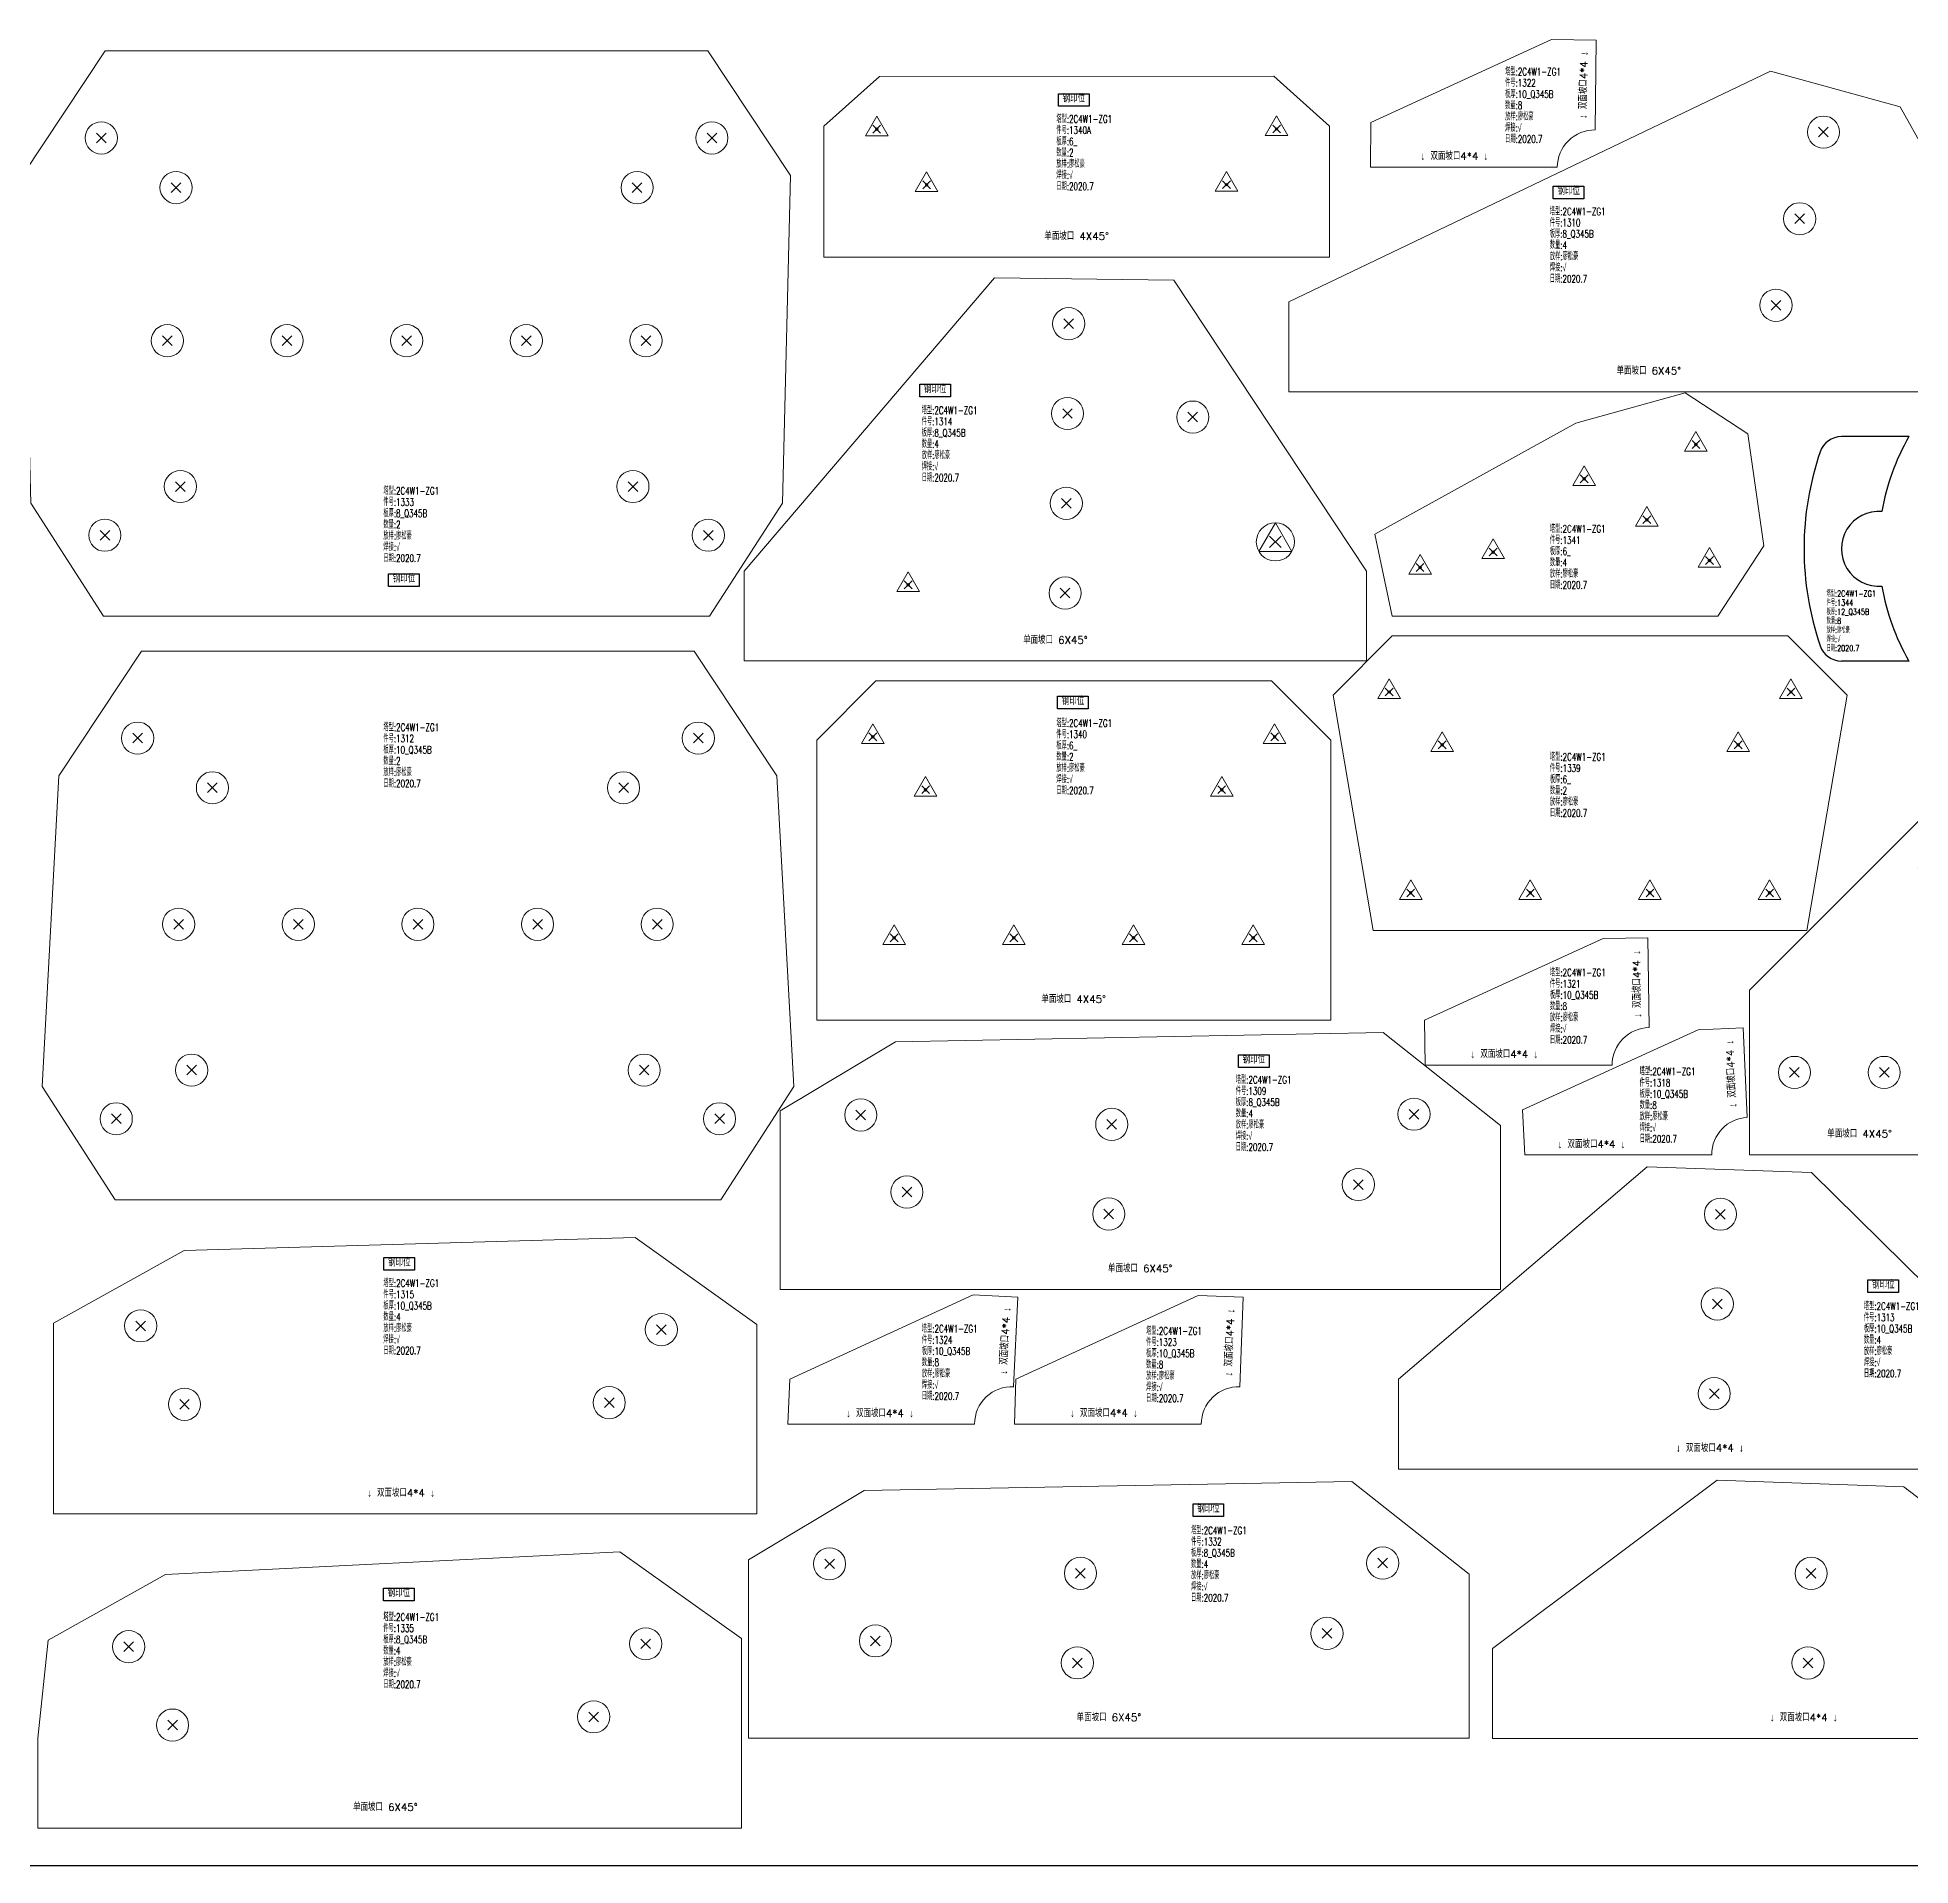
# Model space of a CAD drawing. Extents: x 154981 to 165753, y -86801 to -82885.
# Drawn here: x 157321 to 158574, y -86801 to -85580 of the extents above; entities that cross this region are included whole.
import ezdxf
from ezdxf.enums import TextEntityAlignment as Align

# ---------------------------------------------------------------- set-up
doc = ezdxf.new("R2010")
doc.units = 0
doc.header["$MEASUREMENT"] = 0
doc.linetypes.add('长虚线', pattern=[10, 6, -4])
doc.layers.get('0').update_dxf_attribs({"linetype": 'CONTINUOUS', "lineweight": 25})
doc.layers.add('1', color=7, linetype='CONTINUOUS', lineweight=25)
doc.layers.add('5', color=7, linetype='CONTINUOUS', lineweight=25)
doc.styles.get("Standard").update_dxf_attribs({"font": 'simplex.shx', "width": 0.7, "height": 3, "bigfont": 'gbhzfs.shx'})

# ---------------------------------------------------------------- blocks, each defined once
blk = doc.blocks.new('PLKM_b2f5fd3a-4f3a-4533-8bf7-f951dc2b354a', base_point=(170515, -88360.9))
at = {"color": 3, "linetype": 'Continuous'}
for p, q in [((170375.2, -88285.9), (170330, -88285.9)), ((170375.2, -88435.9), (170330, -88435.9))]:
    blk.add_line(p, q, dxfattribs=at)
for centre, radius, start, end in [((170504.5, -88360.9), 199.5, 161.0221, 198.9779), ((170330, -88300.9), 15, 90, 161.0221), ((170504.5, -88360.9), 149.5, 149.8893, 170.4076), ((170355, -88360.9), 25, 85.2038, 274.7962), ((170504.5, -88360.9), 149.5, 189.5924, 210.1107), ((170330, -88420.9), 15, 198.9779, 270)]:
    blk.add_arc(centre, radius, start, end, dxfattribs=at)
at = {"layer": '1', "color": 7, "linetype": 'Continuous', "lineweight": 13, "insert": (170320.1, -88388.8), "char_height": 4.05, "width": 405, "attachment_point": 1, "line_spacing_factor": 0.9}
blk.add_mtext('塔型:2C4W1-ZG1\\P件号:1344\\P板厚:12_Q345B\\P数量:8\\P放样:廖松豪\\P焊接:√\\P日期:2020.7', dxfattribs=at)
blk = doc.blocks.new('板孔21.5')
at = {"layer": '5', "color": 7, "linetype": 'Continuous', "lineweight": 13}
for p, q in [((-0.3, -0.3), (0.3, 0.3)), ((0.3, -0.3), (-0.3, 0.3))]:
    blk.add_line(p, q, dxfattribs=at)
blk.add_circle((0, 0), 1, dxfattribs=at)
blk = doc.blocks.new('PLKM_fd2f008d-863c-4e24-93fd-8a994542e04c', base_point=(156766.5, -88349.9))
at = {"color": 3, "linetype": 'Continuous'}
blk.add_lwpolyline([(156670.6, -88279), (156691.1, -88279), (156691.1, -88287.3), (156670.6, -88287.3)], close=True, dxfattribs=at)
at = {"layer": '1', "color": 7, "linetype": 'Continuous', "lineweight": 18}
for p, q in [((156441.4, -88270.2), (156364.1, -88316.4)), ((156767.4, -88264), (156441.4, -88270.2)), ((156845.9, -88326.1), (156767.4, -88264)), ((156364.1, -88316.4), (156364.1, -88435.7)), ((156845.9, -88435.7), (156845.9, -88326.1)), ((156364.1, -88435.7), (156845.9, -88435.7))]:
    blk.add_line(p, q, dxfattribs=at)
at = {"layer": '1', "color": 7, "linetype": 'Continuous', "lineweight": 13, "xscale": 10.75, "yscale": 10.75, "zscale": 10.75}
for p in [(156418.1, -88319.1), (156788, -88318.6), (156585.9, -88325.4), (156448.9, -88370.6), (156750.8, -88365.6), (156583.9, -88385.3)]:
    blk.add_blockref('板孔21.5', p, dxfattribs=at)
at = {"layer": '1', "color": 6, "linetype": 'Continuous', "lineweight": 13}
blk.add_text('钢印位', height=5, dxfattribs=at).set_placement((156680.9, -88286.2), align=Align.BOTTOM_CENTER)
at = {"layer": '1', "color": 7, "linetype": 'Continuous', "lineweight": 13}
blk.add_text('单面坡口 6X45%%D', height=5, dxfattribs=at).set_placement((156605, -88425.7), align=Align.BOTTOM_CENTER)
at = {"layer": '1', "color": 7, "linetype": 'Continuous', "lineweight": 13, "insert": (156668.8, -88293.1), "char_height": 5, "width": 500, "attachment_point": 1, "line_spacing_factor": 0.9}
blk.add_mtext('塔型:2C4W1-ZG1\\P件号:1309\\P板厚:8_Q345B\\P数量:4\\P放样:廖松豪\\P焊接:√\\P日期:2020.7', dxfattribs=at)
blk = doc.blocks.new('PLKM_0cd95ad8-33b7-4c94-bf87-b9692bc8184b', base_point=(157383.2, -88328.5))
at = {"color": 3, "linetype": 'Continuous'}
blk.add_lwpolyline([(157222.8, -88298.3), (157243.3, -88298.3), (157243.3, -88306.7), (157222.8, -88306.7)], close=True, dxfattribs=at)
at = {"layer": '1', "color": 7, "linetype": 'Continuous', "lineweight": 18}
for p, q in [((157368, -88221.4), (157045.9, -88375.7)), ((157454.8, -88245.2), (157368, -88221.4)), ((157527.6, -88375.7), (157454.8, -88245.2)), ((157045.9, -88375.7), (157045.9, -88435.7)), ((157527.6, -88435.7), (157527.6, -88375.7)), ((157045.9, -88435.7), (157527.6, -88435.7))]:
    blk.add_line(p, q, dxfattribs=at)
at = {"layer": '1', "color": 7, "linetype": 'Continuous', "lineweight": 13, "xscale": 10.75, "yscale": 10.75, "zscale": 10.75}
for p in [(157403.5, -88262.2), (157387.6, -88320.1), (157371.7, -88377.9)]:
    blk.add_blockref('板孔21.5', p, dxfattribs=at)
at = {"layer": '1', "color": 6, "linetype": 'Continuous', "lineweight": 13}
blk.add_text('钢印位', height=5, dxfattribs=at).set_placement((157233.1, -88305.6), align=Align.BOTTOM_CENTER)
at = {"layer": '1', "color": 7, "linetype": 'Continuous', "lineweight": 13}
blk.add_text('单面坡口 6X45%%D', height=5, dxfattribs=at).set_placement((157286.7, -88425.7), align=Align.BOTTOM_CENTER)
at = {"layer": '1', "color": 7, "linetype": 'Continuous', "lineweight": 13, "insert": (157220.5, -88312.7), "char_height": 5, "width": 500, "attachment_point": 1, "line_spacing_factor": 0.9}
blk.add_mtext('塔型:2C4W1-ZG1\\P件号:1310\\P板厚:8_Q345B\\P数量:4\\P放样:廖松豪\\P焊接:√\\P日期:2020.7', dxfattribs=at)
blk = doc.blocks.new('PLKM_85478cfe-d360-4220-bd0f-580aaff81a70', base_point=(158910.7, -88252.3))
at = {"layer": '1', "color": 7, "linetype": 'Continuous', "lineweight": 18}
for p, q in [((158613.1, -88069), (158557.8, -88152.3)), ((158982.7, -88069), (158613.1, -88069)), ((159038, -88152.3), (158982.7, -88069)), ((158557.8, -88152.3), (158546.6, -88360.1)), ((159049.2, -88360.1), (159038, -88152.3)), ((158546.6, -88360.1), (158595.4, -88435.7)), ((159000.5, -88435.7), (159049.2, -88360.1)), ((158595.4, -88435.7), (159000.5, -88435.7))]:
    blk.add_line(p, q, dxfattribs=at)
at = {"layer": '1', "color": 7, "linetype": 'Continuous', "lineweight": 13, "xscale": 10.75, "yscale": 10.75, "zscale": 10.75}
for p in [(158610.5, -88127.2), (158985.4, -88127.2), (158660.5, -88160.4), (158935.4, -88160.4), (158637.9, -88251.6), (158717.9, -88251.6), (158797.9, -88251.6), (158877.9, -88251.6), (158957.9, -88251.6), (158646.6, -88349.1), (158949.2, -88349.1), (158596.2, -88381.6), (158999.6, -88381.6)]:
    blk.add_blockref('板孔21.5', p, dxfattribs=at)
at = {"layer": '1', "color": 7, "linetype": 'Continuous', "lineweight": 13, "insert": (158774.8, -88117.5), "char_height": 5, "width": 500, "attachment_point": 1, "line_spacing_factor": 0.9}
blk.add_mtext('塔型:2C4W1-ZG1\\P件号:1312\\P板厚:10_Q345B\\P数量:2\\P放样:廖松豪\\P日期:2020.7', dxfattribs=at)
blk = doc.blocks.new('PLKM_2c6df0b4-643d-4b7d-9b04-3290ea6cca13', base_point=(159654.8, -88334.7))
at = {"color": 3, "linetype": 'Continuous'}
blk.add_lwpolyline([(159563, -88309.3), (159583.5, -88309.3), (159583.5, -88317.7), (159563, -88317.7)], close=True, dxfattribs=at)
at = {"layer": '1', "color": 7, "linetype": 'Continuous', "lineweight": 18}
for p, q in [((159415.4, -88233.7), (159249.2, -88375.7)), ((159525.3, -88237.5), (159415.4, -88233.7)), ((159665.3, -88375.7), (159525.3, -88237.5)), ((159249.2, -88375.7), (159249.2, -88435.7)), ((159665.3, -88435.7), (159665.3, -88375.7)), ((159249.2, -88435.7), (159665.3, -88435.7))]:
    blk.add_line(p, q, dxfattribs=at)
at = {"layer": '1', "color": 7, "linetype": 'Continuous', "lineweight": 13, "xscale": 10.75, "yscale": 10.75, "zscale": 10.75}
for p in [(159464.4, -88265.4), (159462.3, -88325.4), (159460.2, -88385.3)]:
    blk.add_blockref('板孔21.5', p, dxfattribs=at)
at = {"layer": '1', "color": 6, "linetype": 'Continuous', "lineweight": 13}
blk.add_text('钢印位', height=5, dxfattribs=at).set_placement((159573.3, -88316.6), align=Align.BOTTOM_CENTER)
at = {"layer": '1', "color": 7, "linetype": 'Continuous', "lineweight": 13}
blk.add_text('↓ 双面坡口4*4 ↓', height=5, dxfattribs=at).set_placement((159457.3, -88425.7), align=Align.BOTTOM_CENTER)
at = {"layer": '1', "color": 7, "linetype": 'Continuous', "lineweight": 13, "insert": (159560.3, -88324.4), "char_height": 5, "width": 500, "attachment_point": 1, "line_spacing_factor": 0.9}
blk.add_mtext('塔型:2C4W1-ZG1\\P件号:1313\\P板厚:10_Q345B\\P数量:4\\P放样:廖松豪\\P焊接:√\\P日期:2020.7', dxfattribs=at)
blk = doc.blocks.new('板孔25.5')
at = {"layer": '5', "color": 7, "linetype": 'Continuous', "lineweight": 13}
for p, q in [((0, 1), (-0.866, -0.5)), ((0.866, -0.5), (0, 1)), ((-0.3, -0.3), (0.3, 0.3)), ((0.3, -0.3), (-0.3, 0.3)), ((-0.866, -0.5), (0.866, -0.5))]:
    blk.add_line(p, q, dxfattribs=at)
blk.add_circle((0, 0), 1, dxfattribs=at)
blk = doc.blocks.new('板孔17.5')
at = {"layer": '5', "color": 7, "linetype": 'Continuous', "lineweight": 13}
for p, q in [((0, 1), (-0.866, -0.5)), ((-0.3, -0.3), (0.3, 0.3)), ((0.3, -0.3), (-0.3, 0.3)), ((0.866, -0.5), (0, 1)), ((-0.866, -0.5), (0.866, -0.5))]:
    blk.add_line(p, q, dxfattribs=at)
at = {"layer": '5', "color": 7, "linetype": 'Continuous', "lineweight": 0}
blk.add_circle((0, 0), 0.1, dxfattribs=at)
blk = doc.blocks.new('PLKM_d0875fb6-87cb-4e92-86d0-f83ca0f38e97', base_point=(160174.7, -88307.7))
at = {"color": 3, "linetype": 'Continuous'}
blk.add_lwpolyline([(159982.7, -88250.8), (160003.2, -88250.8), (160003.2, -88259.2), (159982.7, -88259.2)], close=True, dxfattribs=at)
at = {"layer": '1', "color": 7, "linetype": 'Continuous', "lineweight": 18}
for p, q in [((160032.7, -88179.6), (159865.3, -88375.7)), ((160152.6, -88181.2), (160032.7, -88179.6)), ((160281.5, -88375.7), (160152.6, -88181.2)), ((159865.3, -88375.7), (159865.3, -88435.7)), ((160281.5, -88435.7), (160281.5, -88375.7)), ((159865.3, -88435.7), (160281.5, -88435.7))]:
    blk.add_line(p, q, dxfattribs=at)
at = {"layer": '1', "color": 7, "linetype": 'Continuous', "lineweight": 13}
for name, p, xscale, yscale, zscale in [('板孔21.5', (160082.3, -88210.3), 10.75, 10.75, 10.75), ('板孔21.5', (160081.5, -88270.3), 10.75, 10.75, 10.75), ('板孔21.5', (160165.3, -88272.7), 10.75, 10.75, 10.75), ('板孔21.5', (160080.7, -88330.3), 10.75, 10.75, 10.75), ('板孔25.5', (160220.5, -88356.1), 12.75, 12.75, 12.75), ('板孔17.5', (159975, -88384.8), 8.75, 8.75, 8.75), ('板孔21.5', (160079.9, -88390.3), 10.75, 10.75, 10.75)]:
    blk.add_blockref(name, p, dxfattribs=dict(at, xscale=xscale, yscale=yscale, zscale=zscale))
at = {"layer": '1', "color": 6, "linetype": 'Continuous', "lineweight": 13}
blk.add_text('钢印位', height=5, dxfattribs=at).set_placement((159993, -88258.1), align=Align.BOTTOM_CENTER)
at = {"layer": '1', "color": 7, "linetype": 'Continuous', "lineweight": 13}
blk.add_text('单面坡口 6X45%%D', height=5, dxfattribs=at).set_placement((160073.4, -88425.7), align=Align.BOTTOM_CENTER)
at = {"layer": '1', "color": 7, "linetype": 'Continuous', "lineweight": 13, "insert": (159984, -88265.7), "char_height": 5, "width": 500, "attachment_point": 1, "line_spacing_factor": 0.9}
blk.add_mtext('塔型:2C4W1-ZG1\\P件号:1314\\P板厚:8_Q345B\\P数量:4\\P放样:廖松豪\\P焊接:√\\P日期:2020.7', dxfattribs=at)
blk = doc.blocks.new('PLKM_f29f579a-4e45-42f2-80b0-25946c0718ca', base_point=(160841.7, -88343.4))
at = {"color": 3, "linetype": 'Continuous'}
blk.add_lwpolyline([(160702.4, -88264.5), (160722.8, -88264.5), (160722.8, -88272.9), (160702.4, -88272.9)], close=True, dxfattribs=at)
at = {"layer": '1', "color": 7, "linetype": 'Continuous', "lineweight": 18}
for p, q in [((160568.8, -88259.6), (160481.5, -88308.3)), ((160870.4, -88251), (160568.8, -88259.6)), ((160481.5, -88308.3), (160481.5, -88435.7)), ((160951.8, -88435.7), (160951.8, -88309.1)), ((160481.5, -88435.7), (160951.8, -88435.7))]:
    blk.add_line(p, q, dxfattribs=at)
at = {"layer": '1', "color": 4, "linetype": 'Continuous', "lineweight": 18}
blk.add_line((160951.8, -88309.1), (160870.4, -88251), dxfattribs=at)
at = {"layer": '1', "color": 7, "linetype": 'Continuous', "lineweight": 13, "xscale": 10.75, "yscale": 10.75, "zscale": 10.75}
for p in [(160539.7, -88310.1), (160887.8, -88312.6), (160569, -88362.5), (160853, -88361.4)]:
    blk.add_blockref('板孔21.5', p, dxfattribs=at)
at = {"layer": '1', "color": 6, "linetype": 'Continuous', "lineweight": 13}
blk.add_text('钢印位', height=5, dxfattribs=at).set_placement((160712.7, -88271.8), align=Align.BOTTOM_CENTER)
at = {"layer": '1', "color": 7, "linetype": 'Continuous', "lineweight": 13}
blk.add_text('↓ 双面坡口4*4 ↓', height=5, dxfattribs=at).set_placement((160713.7, -88425.7), align=Align.BOTTOM_CENTER)
at = {"layer": '1', "color": 7, "linetype": 'Continuous', "lineweight": 13, "insert": (160702, -88279.1), "char_height": 5, "width": 500, "attachment_point": 1, "line_spacing_factor": 0.9}
blk.add_mtext('塔型:2C4W1-ZG1\\P件号:1315\\P板厚:10_Q345B\\P数量:4\\P放样:廖松豪\\P焊接:√\\P日期:2020.7', dxfattribs=at)
blk = doc.blocks.new('PLKM_4bd2f701-e2a9-4c88-9913-8ba2f58f677a', base_point=(161844.6, -88393.3))
at = {"layer": '1', "color": 7, "linetype": 'Continuous', "lineweight": 18}
for p, q in [((161672.9, -88352.2), (161555.5, -88405.7)), ((161702.9, -88350.8), (161672.9, -88352.2)), ((161705.7, -88410.7), (161702.9, -88350.8)), ((161555.5, -88405.7), (161556.9, -88435.7)), ((161556.9, -88435.7), (161681.9, -88435.7))]:
    blk.add_line(p, q, dxfattribs=at)
blk.add_arc((161706.9, -88435.7), 25, 92.6835, 180, dxfattribs=at)
at = {"layer": '1', "color": 7, "linetype": 'Continuous', "lineweight": 13}
blk.add_text('↓ 双面坡口4*4 ↓', height=5, rotation=93, dxfattribs=at).set_placement((161698.9, -88381.4), align=Align.BOTTOM_CENTER)
blk.add_text('↓ 双面坡口4*4 ↓', height=5, dxfattribs=at).set_placement((161601.5, -88432.7), align=Align.BOTTOM_CENTER)
at = {"layer": '1', "color": 7, "linetype": 'Continuous', "lineweight": 13, "insert": (161633.7, -88377.6), "char_height": 5, "width": 500, "attachment_point": 1, "line_spacing_factor": 0.9}
blk.add_mtext('塔型:2C4W1-ZG1\\P件号:1318\\P板厚:10_Q345B\\P数量:8\\P放样:廖松豪\\P焊接:√\\P日期:2020.7', dxfattribs=at)
blk = doc.blocks.new('PLKM_04a97182-1ddf-4858-a924-f2aadaf6426d', base_point=(163024.5, -88393.2))
at = {"layer": '1', "color": 7, "linetype": 'Continuous', "lineweight": 18}
for p, q in [((162851.9, -88351.1), (162732.6, -88405.7)), ((162881.9, -88350.7), (162851.9, -88351.1)), ((162882.7, -88410.7), (162881.9, -88350.7)), ((162732.6, -88405.7), (162733, -88435.7)), ((162733, -88435.7), (162858, -88435.7))]:
    blk.add_line(p, q, dxfattribs=at)
blk.add_arc((162883, -88435.7), 25, 90.7188, 180, dxfattribs=at)
at = {"layer": '1', "color": 7, "linetype": 'Continuous', "lineweight": 13}
blk.add_text('↓ 双面坡口4*4 ↓', height=5, rotation=91, dxfattribs=at).set_placement((162878.6, -88381.5), align=Align.BOTTOM_CENTER)
blk.add_text('↓ 双面坡口4*4 ↓', height=5, dxfattribs=at).set_placement((162785.9, -88432.4), align=Align.BOTTOM_CENTER)
at = {"layer": '1', "color": 7, "linetype": 'Continuous', "lineweight": 13, "insert": (162816.4, -88371.4), "char_height": 5, "width": 500, "attachment_point": 1, "line_spacing_factor": 0.9}
blk.add_mtext('塔型:2C4W1-ZG1\\P件号:1321\\P板厚:10_Q345B\\P数量:8\\P放样:廖松豪\\P焊接:√\\P日期:2020.7', dxfattribs=at)
blk = doc.blocks.new('PLKM_de2d1f12-d8ff-4b45-b3a6-bf0a12b7624c', base_point=(163377.7, -88393))
at = {"layer": '1', "color": 7, "linetype": 'Continuous', "lineweight": 18}
for p, q in [((163203.8, -88350.3), (163083.1, -88405.7)), ((163233.8, -88350.7), (163203.8, -88350.3)), ((163233, -88410.7), (163233.8, -88350.7)), ((163083.1, -88405.7), (163082.7, -88435.7)), ((163082.7, -88435.7), (163207.7, -88435.7))]:
    blk.add_line(p, q, dxfattribs=at)
blk.add_arc((163232.7, -88435.7), 25, 89.2812, 180, dxfattribs=at)
at = {"layer": '1', "color": 7, "linetype": 'Continuous', "lineweight": 13}
blk.add_text('↓ 双面坡口4*4 ↓', height=5, rotation=89, dxfattribs=at).set_placement((163229.2, -88380.9), align=Align.BOTTOM_CENTER)
blk.add_text('↓ 双面坡口4*4 ↓', height=5, dxfattribs=at).set_placement((163138.9, -88432.2), align=Align.BOTTOM_CENTER)
at = {"layer": '1', "color": 7, "linetype": 'Continuous', "lineweight": 13, "insert": (163172.8, -88369.3), "char_height": 5, "width": 500, "attachment_point": 1, "line_spacing_factor": 0.9}
blk.add_mtext('塔型:2C4W1-ZG1\\P件号:1322\\P板厚:10_Q345B\\P数量:8\\P放样:廖松豪\\P焊接:√\\P日期:2020.7', dxfattribs=at)
blk = doc.blocks.new('PLKM_362539cf-a638-4ef0-89e0-7b7e4229f4b7', base_point=(163727.8, -88392.7))
at = {"layer": '1', "color": 7, "linetype": 'Continuous', "lineweight": 18}
for p, q in [((163556.7, -88349.7), (163434.8, -88405.7)), ((163586.7, -88350.8), (163556.7, -88349.7)), ((163584.6, -88410.7), (163586.7, -88350.8)), ((163434.8, -88405.7), (163433.8, -88435.7)), ((163433.8, -88435.7), (163558.8, -88435.7))]:
    blk.add_line(p, q, dxfattribs=at)
blk.add_arc((163583.8, -88435.7), 25, 88.0359, 180, dxfattribs=at)
at = {"layer": '1', "color": 7, "linetype": 'Continuous', "lineweight": 13}
blk.add_text('↓ 双面坡口4*4 ↓', height=5, rotation=88, dxfattribs=at).set_placement((163581.7, -88381.3), align=Align.BOTTOM_CENTER)
blk.add_text('↓ 双面坡口4*4 ↓', height=5, dxfattribs=at).set_placement((163493.7, -88432.3), align=Align.BOTTOM_CENTER)
at = {"layer": '1', "color": 7, "linetype": 'Continuous', "lineweight": 13, "insert": (163521.9, -88370.9), "char_height": 5, "width": 500, "attachment_point": 1, "line_spacing_factor": 0.9}
blk.add_mtext('塔型:2C4W1-ZG1\\P件号:1323\\P板厚:10_Q345B\\P数量:8\\P放样:廖松豪\\P焊接:√\\P日期:2020.7', dxfattribs=at)
blk = doc.blocks.new('PLKM_a02a1519-3526-4162-a320-1af8276680a0', base_point=(164081.5, -88392.6))
at = {"layer": '1', "color": 7, "linetype": 'Continuous', "lineweight": 18}
for p, q in [((163910.7, -88349.4), (163788.1, -88405.7)), ((163940.6, -88350.8), (163910.7, -88349.4)), ((163937.8, -88410.7), (163940.6, -88350.8)), ((163788.1, -88405.7), (163786.7, -88435.7)), ((163786.7, -88435.7), (163911.7, -88435.7))]:
    blk.add_line(p, q, dxfattribs=at)
blk.add_arc((163936.7, -88435.7), 25, 87.3165, 180, dxfattribs=at)
at = {"layer": '1', "color": 7, "linetype": 'Continuous', "lineweight": 13}
blk.add_text('↓ 双面坡口4*4 ↓', height=5, rotation=87, dxfattribs=at).set_placement((163936, -88380.3), align=Align.BOTTOM_CENTER)
blk.add_text('↓ 双面坡口4*4 ↓', height=5, dxfattribs=at).set_placement((163848.4, -88432.5), align=Align.BOTTOM_CENTER)
at = {"layer": '1', "color": 7, "linetype": 'Continuous', "lineweight": 13, "insert": (163876.4, -88369.5), "char_height": 5, "width": 500, "attachment_point": 1, "line_spacing_factor": 0.9}
blk.add_mtext('塔型:2C4W1-ZG1\\P件号:1324\\P板厚:10_Q345B\\P数量:8\\P放样:廖松豪\\P焊接:√\\P日期:2020.7', dxfattribs=at)
blk = doc.blocks.new('PLKM_628fa631-b9af-40c0-bec4-1b25a3fa2645', base_point=(164538.5, -88349.9))
at = {"color": 3, "linetype": 'Continuous'}
blk.add_lwpolyline([(164437.8, -88279), (164458.2, -88279), (164458.2, -88287.4), (164437.8, -88287.4)], close=True, dxfattribs=at)
at = {"layer": '1', "color": 7, "linetype": 'Continuous', "lineweight": 18}
for p, q in [((164217.9, -88270.2), (164140.6, -88316.4)), ((164544, -88264), (164217.9, -88270.2)), ((164622.4, -88326.1), (164544, -88264)), ((164140.6, -88316.4), (164140.6, -88435.7)), ((164622.4, -88435.7), (164622.4, -88326.1)), ((164140.6, -88435.7), (164622.4, -88435.7))]:
    blk.add_line(p, q, dxfattribs=at)
at = {"layer": '1', "color": 7, "linetype": 'Continuous', "lineweight": 13, "xscale": 10.75, "yscale": 10.75, "zscale": 10.75}
for p in [(164194.7, -88319.1), (164564.6, -88318.6), (164362.5, -88325.4), (164225.4, -88370.6), (164527.3, -88365.6), (164360.4, -88385.3)]:
    blk.add_blockref('板孔21.5', p, dxfattribs=at)
at = {"layer": '1', "color": 6, "linetype": 'Continuous', "lineweight": 13}
blk.add_text('钢印位', height=5, dxfattribs=at).set_placement((164448.1, -88286.3), align=Align.BOTTOM_CENTER)
at = {"layer": '1', "color": 7, "linetype": 'Continuous', "lineweight": 13}
blk.add_text('单面坡口 6X45%%D', height=5, dxfattribs=at).set_placement((164381.5, -88425.7), align=Align.BOTTOM_CENTER)
at = {"layer": '1', "color": 7, "linetype": 'Continuous', "lineweight": 13, "insert": (164436.4, -88294.3), "char_height": 5, "width": 500, "attachment_point": 1, "line_spacing_factor": 0.9}
blk.add_mtext('塔型:2C4W1-ZG1\\P件号:1332\\P板厚:8_Q345B\\P数量:4\\P放样:廖松豪\\P焊接:√\\P日期:2020.7', dxfattribs=at)
blk = doc.blocks.new('PLKM_80c3d0de-e023-43a3-91a7-ceb07e9102ff', base_point=(165193, -88246.8))
at = {"color": 3, "linetype": 'Continuous'}
blk.add_lwpolyline([(165067.1, -88407.4), (165087.6, -88407.4), (165087.6, -88415.8), (165067.1, -88415.8)], close=True, dxfattribs=at)
at = {"layer": '1', "color": 7, "linetype": 'Continuous', "lineweight": 18}
for p, q in [((164877.7, -88057.9), (164822.4, -88141.2)), ((165280.6, -88057.9), (164877.7, -88057.9)), ((165335.9, -88141.2), (165280.6, -88057.9)), ((164822.4, -88141.2), (164827.8, -88360.1)), ((165330.5, -88360.1), (165335.9, -88141.2)), ((164827.8, -88360.1), (164876.6, -88435.7)), ((165281.7, -88435.7), (165330.5, -88360.1)), ((164876.6, -88435.7), (165281.7, -88435.7))]:
    blk.add_line(p, q, dxfattribs=at)
at = {"layer": '1', "color": 7, "linetype": 'Continuous', "lineweight": 13, "xscale": 10.75, "yscale": 10.75, "zscale": 10.75}
for p in [(164875, -88116.1), (165283.3, -88116.1), (164925, -88149.3), (165233.3, -88149.3), (164919.2, -88251.6), (164999.2, -88251.6), (165079.2, -88251.6), (165159.2, -88251.6), (165239.2, -88251.6), (164927.9, -88349.1), (165230.5, -88349.1), (164877.4, -88381.6), (165280.9, -88381.6)]:
    blk.add_blockref('板孔21.5', p, dxfattribs=at)
at = {"layer": '1', "color": 6, "linetype": 'Continuous', "lineweight": 13}
blk.add_text('钢印位', height=5, dxfattribs=at).set_placement((165077.4, -88414.7), align=Align.BOTTOM_CENTER)
at = {"layer": '1', "color": 7, "linetype": 'Continuous', "lineweight": 13, "insert": (165063.6, -88349.5), "char_height": 5, "width": 500, "attachment_point": 1, "line_spacing_factor": 0.9}
blk.add_mtext('塔型:2C4W1-ZG1\\P件号:1333\\P板厚:8_Q345B\\P数量:2\\P放样:廖松豪\\P焊接:√\\P日期:2020.7', dxfattribs=at)
blk = doc.blocks.new('PLKM_cfa9c61f-b825-4eb1-bb3c-6c148e2ca269', base_point=(165940.1, -88349.4))
at = {"color": 3, "linetype": 'Continuous'}
blk.add_lwpolyline([(165846.4, -88322.9), (165866.8, -88322.9), (165866.8, -88331.3), (165846.4, -88331.3)], close=True, dxfattribs=at)
at = {"layer": '1', "color": 7, "linetype": 'Continuous', "lineweight": 18}
for p, q in [((165686.1, -88263.2), (165535.9, -88375.7)), ((165811, -88267.5), (165686.1, -88263.2)), ((165952, -88375.7), (165811, -88267.5)), ((165535.9, -88375.7), (165535.9, -88435.7)), ((165952, -88435.7), (165952, -88375.7)), ((165535.9, -88435.7), (165952, -88435.7))]:
    blk.add_line(p, q, dxfattribs=at)
at = {"layer": '1', "color": 7, "linetype": 'Continuous', "lineweight": 13, "xscale": 10.75, "yscale": 10.75, "zscale": 10.75}
for p in [(165749, -88325.4), (165746.9, -88385.3)]:
    blk.add_blockref('板孔21.5', p, dxfattribs=at)
at = {"layer": '1', "color": 6, "linetype": 'Continuous', "lineweight": 13}
blk.add_text('钢印位', height=5, dxfattribs=at).set_placement((165856.7, -88330.2), align=Align.BOTTOM_CENTER)
at = {"layer": '1', "color": 7, "linetype": 'Continuous', "lineweight": 13}
blk.add_text('↓ 双面坡口4*4 ↓', height=5, dxfattribs=at).set_placement((165744, -88425.7), align=Align.BOTTOM_CENTER)
at = {"layer": '1', "color": 7, "linetype": 'Continuous', "lineweight": 13, "insert": (165844.3, -88336.2), "char_height": 5, "width": 500, "attachment_point": 1, "line_spacing_factor": 0.9}
blk.add_mtext('塔型:2C4W1-ZG1\\P件号:1334\\P板厚:10_Q345B\\P数量:4\\P放样:廖松豪\\P焊接:√\\P日期:2020.7', dxfattribs=at)
blk = doc.blocks.new('PLKM_d9bf009d-099f-4976-9c5d-f643408d9787', base_point=(166517.5, -88343.4))
at = {"color": 3, "linetype": 'Continuous'}
blk.add_lwpolyline([(166383, -88275.5), (166403.5, -88275.5), (166403.5, -88283.8), (166383, -88283.8)], close=True, dxfattribs=at)
at = {"layer": '1', "color": 7, "linetype": 'Continuous', "lineweight": 18}
for p, q in [((166541, -88251), (166237.4, -88266.3)), ((166237.4, -88266.3), (166158.8, -88310.2)), ((166622.4, -88435.7), (166622.4, -88309.1)), ((166158.8, -88310.2), (166152, -88375.7)), ((166152, -88375.7), (166152, -88435.7)), ((166152, -88435.7), (166622.4, -88435.7))]:
    blk.add_line(p, q, dxfattribs=at)
at = {"layer": '1', "color": 4, "linetype": 'Continuous', "lineweight": 18}
blk.add_line((166622.4, -88309.1), (166541, -88251), dxfattribs=at)
at = {"layer": '1', "color": 7, "linetype": '长虚线', "lineweight": 13, "xscale": 10.75, "yscale": 10.75, "zscale": 10.75}
for p in [(166212.7, -88314.5), (166558.4, -88312.6), (166242, -88366.9), (166523.6, -88361.4)]:
    blk.add_blockref('板孔21.5', p, dxfattribs=at)
at = {"layer": '1', "color": 6, "linetype": 'Continuous', "lineweight": 13}
blk.add_text('钢印位', height=5, dxfattribs=at).set_placement((166393.3, -88282.7), align=Align.BOTTOM_CENTER)
at = {"layer": '1', "color": 7, "linetype": 'Continuous', "lineweight": 13}
blk.add_text('单面坡口 6X45%%D', height=5, dxfattribs=at).set_placement((166384.3, -88425.7), align=Align.BOTTOM_CENTER)
at = {"layer": '1', "color": 7, "linetype": 'Continuous', "lineweight": 13, "insert": (166382.9, -88292.2), "char_height": 5, "width": 500, "attachment_point": 1, "line_spacing_factor": 0.9}
blk.add_mtext('塔型:2C4W1-ZG1\\P件号:1335\\P板厚:8_Q345B\\P数量:4\\P放样:廖松豪\\P焊接:√\\P日期:2020.7', dxfattribs=at)
blk = doc.blocks.new('PLKM_e2d71bc5-aa78-4b48-be98-651fe2e6f05c', base_point=(167139, -88337.3))
at = {"layer": '1', "color": 7, "linetype": 'Continuous', "lineweight": 18}
for p, q in [((166856.1, -88238.9), (166816.5, -88278.5)), ((167120.6, -88238.9), (166856.1, -88238.9)), ((167160.2, -88278.5), (167120.6, -88238.9)), ((166816.5, -88278.5), (166843.4, -88435.7)), ((167133.4, -88435.7), (167160.2, -88278.5)), ((166843.4, -88435.7), (167133.4, -88435.7))]:
    blk.add_line(p, q, dxfattribs=at)
at = {"layer": '1', "color": 7, "linetype": '长虚线', "lineweight": 13, "xscale": 8.75, "yscale": 8.75, "zscale": 8.75}
for p in [(166854, -88276.4), (167122.7, -88276.4), (166889.4, -88311.7), (167087.4, -88311.7), (166868.4, -88410.7), (166948.4, -88410.7), (167028.4, -88410.7), (167108.4, -88410.7)]:
    blk.add_blockref('板孔17.5', p, dxfattribs=at)
at = {"layer": '1', "color": 7, "linetype": 'Continuous', "lineweight": 13, "insert": (166961.5, -88317.3), "char_height": 5, "width": 500, "attachment_point": 1, "line_spacing_factor": 0.9}
blk.add_mtext('塔型:2C4W1-ZG1\\P件号:1339\\P板厚:6_\\P数量:2\\P放样:廖松豪\\P日期:2020.7', dxfattribs=at)
blk = doc.blocks.new('PLKM_d9b5f6f3-821d-47a4-b793-5d8a3710b665', base_point=(167690.3, -88322.3))
at = {"color": 3, "linetype": 'Continuous'}
blk.add_lwpolyline([(167521.3, -88219.2), (167541.8, -88219.2), (167541.8, -88227.6), (167521.3, -88227.6)], close=True, dxfattribs=at)
at = {"layer": '1', "color": 7, "linetype": 'Continuous', "lineweight": 18}
for p, q in [((167399.8, -88208.9), (167360.2, -88248.5)), ((167664.3, -88208.9), (167399.8, -88208.9)), ((167703.9, -88248.5), (167664.3, -88208.9)), ((167360.2, -88248.5), (167360.2, -88435.7)), ((167703.9, -88435.7), (167703.9, -88248.5)), ((167360.2, -88435.7), (167703.9, -88435.7))]:
    blk.add_line(p, q, dxfattribs=at)
at = {"layer": '1', "color": 7, "linetype": '长虚线', "lineweight": 13, "xscale": 8.75, "yscale": 8.75, "zscale": 8.75}
for p in [(167397.7, -88246.4), (167666.4, -88246.4), (167433, -88281.7), (167631, -88281.7), (167412, -88380.7), (167492, -88380.7), (167572, -88380.7), (167652, -88380.7)]:
    blk.add_blockref('板孔17.5', p, dxfattribs=at)
at = {"layer": '1', "color": 6, "linetype": 'Continuous', "lineweight": 13}
blk.add_text('钢印位', height=5, dxfattribs=at).set_placement((167531.6, -88226.5), align=Align.BOTTOM_CENTER)
at = {"layer": '1', "color": 7, "linetype": 'Continuous', "lineweight": 13}
blk.add_text('单面坡口 4X45%%D', height=5, dxfattribs=at).set_placement((167532, -88425.7), align=Align.BOTTOM_CENTER)
at = {"layer": '1', "color": 7, "linetype": 'Continuous', "lineweight": 13, "insert": (167520.4, -88234.7), "char_height": 5, "width": 500, "attachment_point": 1, "line_spacing_factor": 0.9}
blk.add_mtext('塔型:2C4W1-ZG1\\P件号:1340\\P板厚:6_\\P数量:2\\P放样:廖松豪\\P焊接:√\\P日期:2020.7', dxfattribs=at)
blk = doc.blocks.new('PLKM_43e81fa2-0a12-4a77-8bf0-abcd2a6b8f5b', base_point=(168231.6, -88375.2))
at = {"color": 3, "linetype": 'Continuous'}
blk.add_lwpolyline([(168060.7, -88326.5), (168081.2, -88326.5), (168081.2, -88334.9), (168060.7, -88334.9)], close=True, dxfattribs=at)
at = {"layer": '1', "color": 7, "linetype": 'Continuous', "lineweight": 18}
for p, q in [((167941, -88314.9), (167903.9, -88348.3)), ((168204.7, -88314.8), (167941, -88314.9)), ((168241.9, -88348.2), (168204.7, -88314.8)), ((167903.9, -88348.3), (167903.9, -88435.7)), ((168241.9, -88435.7), (168241.9, -88348.2)), ((167903.9, -88435.7), (168241.9, -88435.7))]:
    blk.add_line(p, q, dxfattribs=at)
at = {"layer": '1', "color": 7, "linetype": '长虚线', "lineweight": 13, "xscale": 8.75, "yscale": 8.75, "zscale": 8.75}
for p in [(167939.2, -88350.2), (168206.6, -88350.1), (167972.6, -88387.4), (168173.1, -88387.3)]:
    blk.add_blockref('板孔17.5', p, dxfattribs=at)
at = {"layer": '1', "color": 6, "linetype": 'Continuous', "lineweight": 13}
blk.add_text('钢印位', height=5, dxfattribs=at).set_placement((168071, -88333.8), align=Align.BOTTOM_CENTER)
at = {"layer": '1', "color": 7, "linetype": 'Continuous', "lineweight": 13}
blk.add_text('单面坡口 4X45%%D', height=5, dxfattribs=at).set_placement((168072.9, -88425.7), align=Align.BOTTOM_CENTER)
at = {"layer": '1', "color": 7, "linetype": 'Continuous', "lineweight": 13, "insert": (168059.3, -88340.9), "char_height": 5, "width": 500, "attachment_point": 1, "line_spacing_factor": 0.9}
blk.add_mtext('塔型:2C4W1-ZG1\\P件号:1340A\\P板厚:6_\\P数量:2\\P放样:廖松豪\\P焊接:√\\P日期:2020.7', dxfattribs=at)
blk = doc.blocks.new('PLKM_43b5ee52-6346-495e-a698-3a703719fa9a', base_point=(168750.4, -88361.1))
at = {"layer": '1', "color": 7, "linetype": 'Continuous', "lineweight": 18}
for p, q in [((168649.3, -88286.4), (168576.3, -88306.8)), ((168691.2, -88313.8), (168649.3, -88286.4)), ((168576.3, -88306.8), (168441.9, -88380.9)), ((168701.9, -88388.8), (168691.2, -88313.8)), ((168441.9, -88380.9), (168453.4, -88435.7)), ((168671.3, -88435.7), (168701.9, -88388.8)), ((168453.4, -88435.7), (168671.3, -88435.7))]:
    blk.add_line(p, q, dxfattribs=at)
at = {"layer": '1', "color": 7, "linetype": '长虚线', "lineweight": 13, "xscale": 8.75, "yscale": 8.75, "zscale": 8.75}
for p in [(168656.6, -88321), (168581.9, -88344), (168623.8, -88371.3), (168521, -88392.9), (168472.1, -88403.2), (168665.7, -88398.6)]:
    blk.add_blockref('板孔17.5', p, dxfattribs=at)
at = {"layer": '1', "color": 7, "linetype": 'Continuous', "lineweight": 13, "insert": (168558.9, -88374.9), "char_height": 5, "width": 500, "attachment_point": 1, "line_spacing_factor": 0.9}
blk.add_mtext('塔型:2C4W1-ZG1\\P件号:1341\\P板厚:6_\\P数量:4\\P放样:廖松豪\\P日期:2020.7', dxfattribs=at)
blk = doc.blocks.new('PLKM_b1f44ca9-3927-4c72-8748-1ba2e42d72c1', base_point=(169235.1, -88277.4))
at = {"color": 3, "linetype": 'Continuous'}
blk.add_lwpolyline([(169070.1, -88168), (169090.5, -88168), (169090.5, -88176.3), (169070.1, -88176.3)], close=True, dxfattribs=at)
at = {"layer": '1', "color": 7, "linetype": 'Continuous', "lineweight": 18}
for p, q in [((169108.6, -88119), (168901.9, -88325.7)), ((169218.6, -88119), (169108.6, -88119)), ((169218.6, -88266.2), (169218.6, -88119)), ((168901.9, -88325.7), (168901.9, -88435.7)), ((168901.9, -88435.7), (169049.1, -88435.7))]:
    blk.add_line(p, q, dxfattribs=at)
for centre, start, end in [((169218.6, -88291.2), 90, 186.6259), ((169074.1, -88435.7), 83.3741, 180)]:
    blk.add_arc(centre, 25, start, end, dxfattribs=at)
blk.add_ellipse((169223.7, -88440.8), major_axis=(105.9, -105.9), ratio=0.997854, start_param=2.556524, end_param=3.726661, dxfattribs=at)
at = {"layer": '1', "color": 7, "linetype": '长虚线', "lineweight": 13}
for name, p, xscale, yscale, zscale in [('板孔21.5', (169163.6, -88149), 10.75, 10.75, 10.75), ('板孔21.5', (169163.6, -88209), 10.75, 10.75, 10.75), ('板孔17.5', (169022.2, -88239.3), 8.75, 8.75, 8.75), ('板孔17.5', (169057.5, -88274.6), 8.75, 8.75, 8.75), ('板孔21.5', (168931.9, -88380.7), 10.75, 10.75, 10.75), ('板孔21.5', (168991.9, -88380.7), 10.75, 10.75, 10.75)]:
    blk.add_blockref(name, p, dxfattribs=dict(at, xscale=xscale, yscale=yscale, zscale=zscale))
at = {"layer": '1', "color": 6, "linetype": 'Continuous', "lineweight": 13}
blk.add_text('钢印位', height=5, dxfattribs=at).set_placement((169080.4, -88175.2), align=Align.BOTTOM_CENTER)
at = {"layer": '1', "color": 7, "linetype": 'Continuous', "lineweight": 13}
blk.add_text('单面坡口 4X45%%D', height=5, rotation=90, dxfattribs=at).set_placement((169208.6, -88192.6), align=Align.BOTTOM_CENTER)
blk.add_text('单面坡口 4X45%%D', height=5, dxfattribs=at).set_placement((168975.5, -88425.7), align=Align.BOTTOM_CENTER)
at = {"layer": '1', "color": 7, "linetype": 'Continuous', "lineweight": 13, "insert": (169068.4, -88182.7), "char_height": 5, "width": 500, "attachment_point": 1, "line_spacing_factor": 0.9}
blk.add_mtext('塔型:2C4W1-ZG1\\P件号:1342\\P板厚:6_Q345B\\P数量:4\\P放样:廖松豪\\P焊接:√\\P日期:2020.7', dxfattribs=at)

msp = doc.modelspace()

# ---------------------------------------------------------------- linework, layer by layer
at = {"color": 3, "linetype": 'Continuous'}
msp.add_lwpolyline([(157297.75925, -85571.357), (157297.75925, -86801.357), (159077.49628, -86801.357), (159077.49628, -85571.357)], close=True, dxfattribs=at)

# ---------------------------------------------------------------- block references
for name, p in [('PLKM_80c3d0de-e023-43a3-91a7-ceb07e9102ff', (157682.14025, -85777.44663)), ('PLKM_de2d1f12-d8ff-4b45-b3a6-bf0a12b7624c', (158507.71904, -85623.67217)), ('PLKM_0cd95ad8-33b7-4c94-bf87-b9692bc8184b', (158495.4224, -85709.17671)), ('PLKM_43e81fa2-0a12-4a77-8bf0-abcd2a6b8f5b', (158175.04603, -85665.88433)), ('PLKM_d0875fb6-87cb-4e92-86d0-f83ca0f38e97', (158103.42028, -85868.31738)), ('PLKM_43b5ee52-6346-495e-a698-3a703719fa9a', (158524.24923, -85891.71568)), ('PLKM_b2f5fd3a-4f3a-4533-8bf7-f951dc2b354a', (158712.70824, -85921.357)), ('PLKM_e2d71bc5-aa78-4b48-be98-651fe2e6f05c', (158510.2892, -86077.94353)), ('PLKM_85478cfe-d360-4220-bd0f-580aaff81a70', (157688.66427, -86172.97624)), ('PLKM_d9b5f6f3-821d-47a4-b793-5d8a3710b665', (158172.64266, -86122.94353)), ('PLKM_b1f44ca9-3927-4c72-8748-1ba2e42d72c1', (158799.50317, -86167.99819)), ('PLKM_04a97182-1ddf-4858-a924-f2aadaf6426d', (158540.89191, -86223.86034)), ('PLKM_4bd2f701-e2a9-4c88-9913-8ba2f58f677a', (158603.66814, -86283.9036)), ('PLKM_fd2f008d-863c-4e24-93fd-8a994542e04c', (158220.40906, -86330.52395)), ('PLKM_2c6df0b4-643d-4b7d-9b04-3290ea6cca13', (158637.2399, -86435.35298)), ('PLKM_f29f579a-4e45-42f2-80b0-25946c0718ca', (157692.49435, -86474.00551)), ('PLKM_a02a1519-3526-4162-a320-1af8276680a0', (158117.91532, -86463.20133)), ('PLKM_362539cf-a638-4ef0-89e0-7b7e4229f4b7', (158268.6798, -86463.36787)), ('PLKM_cfa9c61f-b825-4eb1-bb3c-6c148e2ca269', (158698.5613, -86630.08712)), ('PLKM_628fa631-b9af-40c0-bec4-1b25a3fa2645', (158194.9018, -86630.52395)), ('PLKM_d9bf009d-099f-4976-9c5d-f643408d9787', (157687.30207, -86684.0002))]:
    msp.add_blockref(name, p, dxfattribs=at)

doc.saveas('drawing.dxf')
